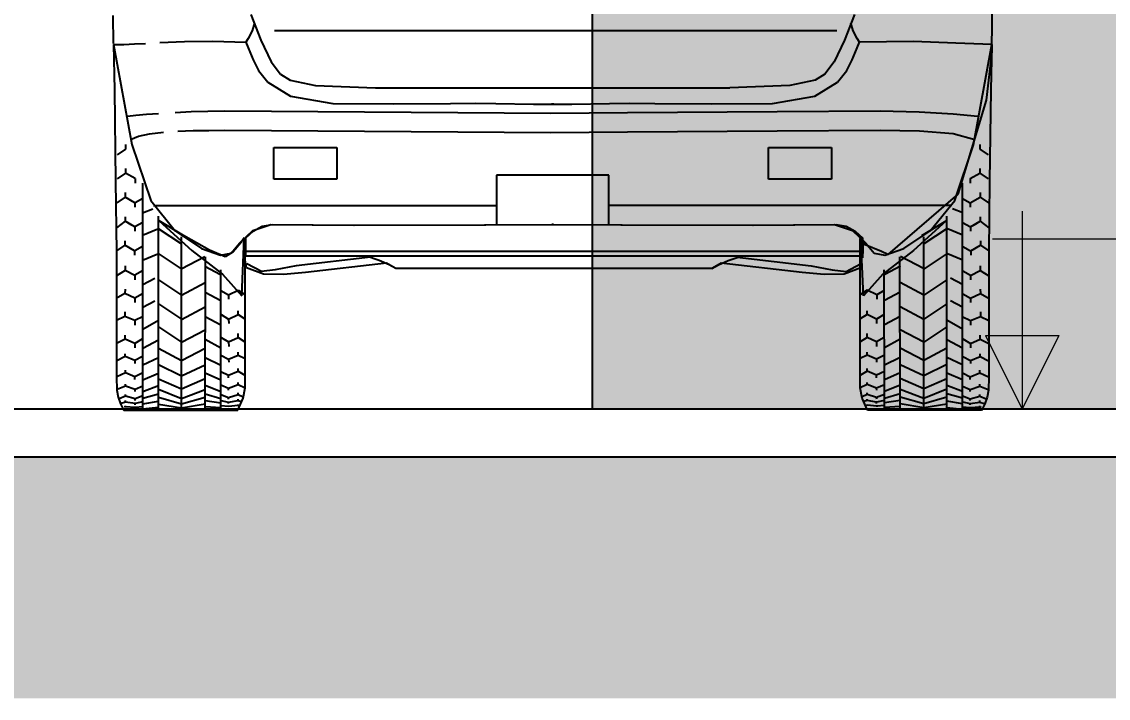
# Model space of a CAD drawing. Header units: millimetres. Extents: x -6300 to 1991, y -4770 to 4545.
# Drawn here: x 1428.61 to 1430.864, y 120.649 to 122.052 of the extents above; entities that cross this region are included whole.
import ezdxf

# ---------------------------------------------------------------- set-up
doc = ezdxf.new("R2010")
doc.units = ezdxf.units.MM
doc.header["$LTSCALE"] = 20
doc.header["$MEASUREMENT"] = 0
doc.layers.get('0').update_dxf_attribs({"linetype": 'CONTINUOUS'})
doc.layers.add('COTA', color=7, linetype='CONTINUOUS')
doc.layers.add('E-Cta-W', color=7, linetype='CONTINUOUS', lineweight=20)
doc.styles.add('F2', font='ARIALN.TTF')

# ---------------------------------------------------------------- blocks, each defined once
blk = doc.blocks.new('Austin Mini arrière')
at = {"color": 8, "linetype": 'Continuous', "flags": 128}
for points in [[(-0.2301, -29.862), (-0.2306, -29.8042)], [(0.0551, -29.8023), (0.0756, -29.8552)], [(1.3074, -29.8023), (1.2869, -29.8552)], [(1.5924, -29.9027), (1.5936, -29.7906)], [(0.0625, -29.8192), (0.0578, -29.8361)], [(1.3047, -29.8361), (1.3, -29.8192)], [(0.0492, -29.8522), (0.0445, -29.8593)], [(0.0578, -29.8361), (0.0492, -29.8522)], [(0.104, -29.8355), (1.271, -29.8355)], [(1.3133, -29.8522), (1.3047, -29.8361)], [(1.318, -29.8593), (1.3133, -29.8522)], [(-0.2298, -29.8646), (-0.2085, -29.864)], [(-0.2298, -29.8646), (-0.1917, -30.0721)], [(-0.2298, -29.8646), (-0.2283, -29.9583)], [(-0.2085, -29.864), (-0.1867, -29.8631)], [(-0.1867, -29.8631), (-0.164, -29.862)], [(-0.1339, -29.8604), (-0.0826, -29.8584)], [(-0.0826, -29.8584), (-0.0238, -29.8577)], [(-0.0238, -29.8577), (0.0445, -29.8593)], [(0.0445, -29.8593), (0.0493, -29.8711)], [(0.0493, -29.8711), (0.0598, -29.896)], [(0.0756, -29.8552), (0.0971, -29.9003)], [(1.2869, -29.8552), (1.2654, -29.9003)], [(1.3026, -29.896), (1.3132, -29.8711)], [(1.3132, -29.8711), (1.318, -29.8593)], [(1.4301, -29.8581), (1.318, -29.8593)], [(1.5181, -29.8615), (1.4301, -29.8581)], [(1.5923, -29.8646), (1.5181, -29.8615)], [(1.5545, -30.0725), (1.5923, -29.8646)], [(1.5923, -29.8646), (1.5908, -29.9583)], [(0.0598, -29.896), (0.0709, -29.9184)], [(1.2916, -29.9184), (1.3026, -29.896)], [(1.5923, -29.8785), (1.5812, -29.98)], [(0.0709, -29.9184), (0.0902, -29.9427)], [(0.0971, -29.9003), (0.1163, -29.9257)], [(1.2654, -29.9003), (1.2462, -29.9257)], [(1.2723, -29.9427), (1.2916, -29.9184)], [(0.0902, -29.9427), (0.1374, -29.9717)], [(0.1163, -29.9257), (0.1362, -29.9383)], [(0.1362, -29.9383), (0.1888, -29.9494)], [(1.2263, -29.9383), (1.1737, -29.9494)], [(1.2251, -29.9717), (1.2723, -29.9427)], [(1.2462, -29.9257), (1.2263, -29.9383)], [(-0.2283, -29.9583), (-0.2256, -30.1475)], [(0.1888, -29.9494), (0.3136, -29.9542)], [(0.3136, -29.9542), (1.0489, -29.9542)], [(1.1737, -29.9494), (1.0489, -29.9542)], [(1.5908, -29.9583), (1.5881, -30.1475)], [(0.1374, -29.9717), (0.2249, -29.9869)], [(0.2249, -29.9869), (0.3515, -29.9876)], [(0.3515, -29.9876), (0.4694, -29.9866)], [(0.4694, -29.9866), (0.5214, -29.9859)], [(0.5214, -29.9859), (0.5635, -29.9867)], [(0.5635, -29.9867), (0.6418, -29.9879)], [(0.6418, -29.9879), (0.6839, -29.988)], [(0.6786, -29.988), (0.7207, -29.9879)], [(0.6839, -29.988), (0.6786, -29.988)], [(0.7207, -29.9879), (0.799, -29.9867)], [(0.799, -29.9867), (0.8411, -29.9859)], [(0.8411, -29.9859), (0.8931, -29.9866)], [(0.8931, -29.9866), (1.011, -29.9876)], [(1.011, -29.9876), (1.1376, -29.9869)], [(1.1376, -29.9869), (1.2251, -29.9717)], [(1.5812, -29.98), (1.5222, -30.1751)], [(-0.1836, -30.011), (-0.1618, -30.0091)], [(-0.1618, -30.0091), (-0.1364, -30.0072)], [(-0.1019, -30.0051), (-0.0688, -30.0036)], [(-0.0688, -30.0036), (-0.0342, -30.0026)], [(-0.0342, -30.0026), (0.0013, -30.0022)], [(0.0013, -30.0022), (0.6775, -30.0065)], [(0.6775, -30.0065), (0.8365, -30.0054)], [(0.8365, -30.0054), (1.1474, -30.0033)], [(1.1474, -30.0033), (1.3612, -30.0022)], [(1.3612, -30.0022), (1.4419, -30.004)], [(1.4419, -30.004), (1.5127, -30.0082)], [(1.5127, -30.0082), (1.5638, -30.0128)], [(-0.2013, -30.0128), (-0.1836, -30.011)], [(-0.195, -30.0613), (-0.1785, -30.0546)], [(-0.1785, -30.0546), (-0.1552, -30.0496)], [(-0.1552, -30.0496), (-0.1264, -30.0462)], [(-0.0963, -30.0442), (-0.0649, -30.043)], [(-0.0649, -30.043), (-0.032, -30.0425)], [(-0.032, -30.0425), (0.0013, -30.0423)], [(0.0013, -30.0423), (0.6775, -30.0466)], [(0.6775, -30.0466), (0.8365, -30.0455)], [(0.8365, -30.0455), (1.1474, -30.0434)], [(1.1474, -30.0434), (1.3612, -30.0423)], [(1.3612, -30.0423), (1.4426, -30.0435)], [(1.4426, -30.0435), (1.5127, -30.0489)], [(1.5127, -30.0489), (1.5575, -30.0613)], [(-0.2051, -30.0718), (-0.2051, -30.0813)], [(-0.1917, -30.0721), (-0.1524, -30.188)], [(0.1026, -30.1436), (0.1026, -30.0782)], [(0.1026, -30.0782), (0.2334, -30.0782)], [(0.2334, -30.0782), (0.2334, -30.1436)], [(1.1291, -30.1436), (1.1291, -30.0782)], [(1.1291, -30.0782), (1.2599, -30.0782)], [(1.2599, -30.0782), (1.2599, -30.1436)], [(1.5158, -30.1876), (1.5545, -30.0725)], [(1.5676, -30.0718), (1.5676, -30.0813)], [(-0.2051, -30.0813), (-0.2224, -30.0929)], [(1.5676, -30.0813), (1.5849, -30.0929)], [(-0.2054, -30.1217), (-0.2055, -30.1312)], [(1.5679, -30.1217), (1.568, -30.1312)], [(-0.2055, -30.1312), (-0.2228, -30.1428)], [(-0.1851, -30.1426), (-0.2055, -30.1312)], [(-0.1851, -30.1426), (-0.1852, -30.152)], [(0.2334, -30.1436), (0.1026, -30.1436)], [(0.7978, -30.1352), (0.5647, -30.1352)], [(0.5647, -30.1352), (0.5647, -30.2384)], [(0.7978, -30.2384), (0.7978, -30.1352)], [(1.2599, -30.1436), (1.1291, -30.1436)], [(1.5476, -30.1426), (1.568, -30.1312)], [(1.5476, -30.1426), (1.5477, -30.152)], [(1.568, -30.1312), (1.5852, -30.1428)], [(-0.2256, -30.1475), (-0.2241, -30.2946)], [(-0.1694, -30.6224), (-0.1693, -30.1519)], [(1.5319, -30.6224), (1.5318, -30.1519)], [(1.5881, -30.1475), (1.5865, -30.2946)], [(-0.2059, -30.181), (-0.2231, -30.1927)], [(-0.2058, -30.1716), (-0.2059, -30.181)], [(-0.1855, -30.1925), (-0.2059, -30.181)], [(-0.1691, -30.1837), (-0.1853, -30.1928)], [(-0.1524, -30.188), (-0.1021, -30.2507)], [(1.5222, -30.1751), (1.3766, -30.3001)], [(1.4646, -30.2507), (1.5158, -30.1876)], [(1.5316, -30.1837), (1.5478, -30.1928)], [(1.548, -30.1925), (1.5684, -30.181)], [(1.5683, -30.1716), (1.5684, -30.181)], [(1.5684, -30.181), (1.5856, -30.1927)], [(-0.1855, -30.1925), (-0.1855, -30.2019)], [(-0.1696, -30.2134), (-0.1488, -30.2052)], [(-0.1472, -30.1985), (0.5647, -30.1985)], [(1.5097, -30.1985), (0.7978, -30.1985)], [(1.5321, -30.2134), (1.5112, -30.2052)], [(1.548, -30.1925), (1.548, -30.2019)], [(-0.2062, -30.2309), (-0.2242, -30.2445)], [(-0.2062, -30.2215), (-0.2062, -30.2309)], [(-0.1934, -30.2381), (-0.2062, -30.2309)], [(-0.1859, -30.2423), (-0.2062, -30.2309)], [(-0.1695, -30.2336), (-0.1857, -30.2427)], [(-0.1369, -30.6217), (-0.1368, -30.2202)], [(-0.0846, -30.2603), (-0.1353, -30.2299)], [(-0.1353, -30.2299), (-0.0676, -30.2914)], [(1.4978, -30.2299), (1.4301, -30.2914)], [(1.4471, -30.2603), (1.4978, -30.2299)], [(1.4994, -30.6217), (1.4993, -30.2202)], [(1.532, -30.2336), (1.5482, -30.2427)], [(1.5484, -30.2423), (1.5687, -30.2309)], [(1.5559, -30.2381), (1.5687, -30.2309)], [(1.5687, -30.2215), (1.5687, -30.2309)], [(1.5687, -30.2309), (1.5867, -30.2445)], [(-0.1859, -30.2423), (-0.1859, -30.2518)], [(-0.1696, -30.2598), (-0.1379, -30.2467)], [(-0.1374, -30.2461), (-0.089, -30.2778)], [(-0.1021, -30.2507), (-0.0477, -30.2876)], [(0.0315, -30.2766), (0.0589, -30.2501)], [(0.0445, -30.2655), (0.06, -30.2516)], [(0.0589, -30.2501), (0.0962, -30.238)], [(0.06, -30.2516), (0.0783, -30.2414)], [(0.0783, -30.2414), (0.0994, -30.238)], [(0.0962, -30.238), (0.2671, -30.239)], [(0.0994, -30.238), (0.2701, -30.239)], [(0.2671, -30.239), (0.5401, -30.2385)], [(0.2701, -30.239), (0.5424, -30.2385)], [(0.5401, -30.2385), (0.6828, -30.238)], [(0.5424, -30.2385), (0.6828, -30.238)], [(0.6828, -30.238), (0.6797, -30.238)], [(0.6797, -30.238), (0.8224, -30.2385)], [(0.6828, -30.238), (0.8255, -30.2385)], [(0.8224, -30.2385), (1.0954, -30.239)], [(0.8255, -30.2385), (1.0986, -30.239)], [(1.0954, -30.239), (1.2663, -30.238)], [(1.0986, -30.239), (1.2694, -30.238)], [(1.2663, -30.238), (1.3035, -30.2501)], [(1.2694, -30.238), (1.2905, -30.2414)], [(1.2905, -30.2414), (1.3088, -30.2516)], [(1.3035, -30.2501), (1.331, -30.2766)], [(1.3088, -30.2516), (1.3243, -30.2655)], [(1.4101, -30.2876), (1.4646, -30.2507)], [(1.4999, -30.2461), (1.4515, -30.2778)], [(1.5321, -30.2598), (1.5004, -30.2467)], [(1.5484, -30.2423), (1.5484, -30.2518)], [(-0.2066, -30.2808), (-0.2239, -30.2924)], [(-0.2066, -30.2713), (-0.2066, -30.2808)], [(-0.1862, -30.2922), (-0.2066, -30.2808)], [(-0.0891, -30.6205), (-0.089, -30.2636)], [(-0.0308, -30.2909), (-0.0846, -30.2603)], [(0.0139, -30.2971), (0.0315, -30.2766)], [(0.0341, -30.2757), (0.0181, -30.2947)], [(0.0414, -30.2655), (0.0341, -30.2757)], [(0.0363, -30.3856), (0.0414, -30.2655)], [(0.0431, -30.5769), (0.0429, -30.2667)], [(0.0445, -30.3035), (0.0445, -30.2655)], [(1.3194, -30.5769), (1.3196, -30.2667)], [(1.3262, -30.3856), (1.3211, -30.2655)], [(1.3257, -30.2734), (1.3241, -30.3067)], [(1.3243, -30.2655), (1.3243, -30.3035)], [(1.3296, -30.2796), (1.3257, -30.2734)], [(1.3634, -30.294), (1.3296, -30.2796)], [(1.331, -30.2766), (1.3486, -30.2971)], [(1.4516, -30.6205), (1.4515, -30.2636)], [(1.5487, -30.2922), (1.5691, -30.2808)], [(1.5691, -30.2713), (1.5691, -30.2808)], [(1.5691, -30.2808), (1.5864, -30.2924)], [(-0.2241, -30.2946), (-0.2236, -30.4979)], [(-0.1862, -30.2922), (-0.1863, -30.3016)], [(-0.1699, -30.2835), (-0.1861, -30.2925)], [(-0.1696, -30.3118), (-0.1379, -30.2986)], [(-0.1374, -30.298), (-0.0896, -30.3297)], [(-0.0897, -30.33), (-0.0404, -30.3039)], [(-0.0676, -30.2914), (-0.0041, -30.341)], [(-0.0477, -30.2876), (-0.0082, -30.301)], [(0.0017, -30.3049), (-0.0308, -30.2909)], [(-0.0082, -30.301), (0.0139, -30.2971)], [(0.0181, -30.2947), (0.0017, -30.3049)], [(0.046, -30.3276), (0.0395, -30.2929)], [(0.0395, -30.2929), (1.3211, -30.2929)], [(1.3243, -30.3035), (0.0445, -30.3035)], [(0.3213, -30.3122), (0.2948, -30.3035)], [(1.0458, -30.3122), (1.0724, -30.3035)], [(1.3211, -30.2929), (1.3211, -30.3276)], [(1.3486, -30.2971), (1.3707, -30.301)], [(1.3766, -30.3001), (1.3634, -30.294)], [(1.4301, -30.2914), (1.3666, -30.341)], [(1.3707, -30.301), (1.4101, -30.2876)], [(1.4522, -30.33), (1.4029, -30.3039)], [(1.4999, -30.298), (1.4521, -30.3297)], [(1.5321, -30.3118), (1.5004, -30.2986)], [(1.5324, -30.2835), (1.5486, -30.2925)], [(1.5487, -30.2922), (1.5488, -30.3016)], [(1.5865, -30.2946), (1.5861, -30.4979)], [(-0.2062, -30.3238), (-0.2062, -30.3332)], [(-0.0404, -30.3239), (-0.0078, -30.3412)], [(-0.0398, -30.6194), (-0.0389, -30.3045)], [(0.0767, -30.3354), (0.0468, -30.3192)], [(0.1493, -30.3233), (0.1057, -30.3316)], [(0.3033, -30.3058), (0.1493, -30.3233)], [(0.3365, -30.3178), (0.1684, -30.337)], [(0.3417, -30.3214), (0.3213, -30.3122)], [(0.3556, -30.3288), (0.3365, -30.3178)], [(0.3556, -30.3288), (0.3417, -30.3214)], [(1.0306, -30.3178), (1.0115, -30.3288)], [(1.0115, -30.3288), (1.0254, -30.3214)], [(1.0254, -30.3214), (1.0458, -30.3122)], [(1.1987, -30.337), (1.0306, -30.3178)], [(1.0638, -30.3058), (1.2178, -30.3233)], [(1.2178, -30.3233), (1.2614, -30.3316)], [(1.2904, -30.3354), (1.3203, -30.3192)], [(1.4029, -30.3239), (1.3703, -30.3412)], [(1.4023, -30.6194), (1.4014, -30.3045)], [(1.5687, -30.3238), (1.5687, -30.3332)], [(-0.2062, -30.3332), (-0.2239, -30.3442)], [(-0.1859, -30.3433), (-0.2062, -30.3332)], [(-0.1697, -30.3338), (-0.1859, -30.3428)], [(-0.1859, -30.3433), (-0.1859, -30.3528)], [(-0.1694, -30.3621), (-0.1446, -30.3489)], [(-0.0072, -30.6187), (-0.007, -30.3316)], [(-0.0041, -30.341), (0.0363, -30.3856)], [(0.0811, -30.3411), (0.046, -30.3276)], [(0.1057, -30.3316), (0.0767, -30.3354)], [(0.1225, -30.3416), (0.0811, -30.3411)], [(0.1684, -30.337), (0.1225, -30.3416)], [(1.0115, -30.3288), (0.3556, -30.3288)], [(1.2446, -30.3416), (1.1987, -30.337)], [(1.286, -30.3411), (1.2446, -30.3416)], [(1.2614, -30.3316), (1.2904, -30.3354)], [(1.3211, -30.3276), (1.286, -30.3411)], [(1.3666, -30.341), (1.3262, -30.3856)], [(1.3697, -30.6187), (1.3695, -30.3316)], [(1.5319, -30.3621), (1.5071, -30.3489)], [(1.5322, -30.3338), (1.5484, -30.3428)], [(1.5484, -30.3433), (1.5687, -30.3332)], [(1.5484, -30.3433), (1.5484, -30.3528)], [(1.5687, -30.3332), (1.5863, -30.3442)], [(-0.137, -30.3523), (-0.0892, -30.384)], [(-0.0892, -30.3843), (-0.0399, -30.3582)], [(1.4517, -30.3843), (1.4024, -30.3582)], [(1.4995, -30.3523), (1.4517, -30.384)], [(-0.2063, -30.3811), (-0.2243, -30.3912)], [(-0.2062, -30.3717), (-0.2063, -30.3811)], [(-0.1859, -30.3903), (-0.2063, -30.3811)], [(-0.1859, -30.3903), (-0.186, -30.3998)], [(-0.1697, -30.3813), (-0.1859, -30.3903)], [(-0.0399, -30.3781), (-0.0073, -30.3955)], [(-0.007, -30.3743), (0.0087, -30.3835)], [(0.0087, -30.3835), (0.0287, -30.3742)], [(0.0087, -30.3835), (0.0088, -30.3929)], [(0.0287, -30.3742), (0.0426, -30.3831)], [(1.3338, -30.3742), (1.3199, -30.3831)], [(1.3538, -30.3835), (1.3338, -30.3742)], [(1.3538, -30.3835), (1.3537, -30.3929)], [(1.3695, -30.3743), (1.3538, -30.3835)], [(1.4024, -30.3781), (1.3698, -30.3955)], [(1.5322, -30.3813), (1.5484, -30.3903)], [(1.5484, -30.3903), (1.5688, -30.3811)], [(1.5484, -30.3903), (1.5485, -30.3998)], [(1.5687, -30.3717), (1.5688, -30.3811)], [(1.5688, -30.3811), (1.5868, -30.3912)], [(-0.1694, -30.4095), (-0.1446, -30.3964)], [(-0.1368, -30.4026), (-0.089, -30.4343)], [(-0.0891, -30.4346), (-0.0398, -30.4085)], [(0.0288, -30.4245), (0.0287, -30.4165)], [(1.3337, -30.4245), (1.3338, -30.4165)], [(1.4516, -30.4346), (1.4023, -30.4085)], [(1.4993, -30.4026), (1.4515, -30.4343)], [(1.5319, -30.4095), (1.5071, -30.3964)], [(-0.2067, -30.4283), (-0.224, -30.4371)], [(-0.2067, -30.4188), (-0.2067, -30.4283)], [(-0.1856, -30.4371), (-0.2067, -30.4283)], [(-0.1856, -30.4371), (-0.1857, -30.4466)], [(-0.1687, -30.4284), (-0.1856, -30.4371)], [(-0.1693, -30.4547), (-0.1368, -30.4359)], [(-0.0398, -30.4285), (-0.0072, -30.4458)], [(-0.0069, -30.4246), (0.0089, -30.4338)], [(0.0089, -30.4338), (0.0288, -30.4245)], [(0.0089, -30.4338), (0.009, -30.4432)], [(0.0288, -30.4245), (0.0428, -30.4334)], [(1.3337, -30.4245), (1.3197, -30.4334)], [(1.3536, -30.4338), (1.3337, -30.4245)], [(1.3536, -30.4338), (1.3535, -30.4432)], [(1.3694, -30.4246), (1.3536, -30.4338)], [(1.4023, -30.4285), (1.3697, -30.4458)], [(1.5318, -30.4547), (1.4993, -30.4359)], [(1.5312, -30.4284), (1.5481, -30.4371)], [(1.5481, -30.4371), (1.5692, -30.4283)], [(1.5481, -30.4371), (1.5482, -30.4466)], [(1.5691, -30.4188), (1.5692, -30.4283)], [(1.5692, -30.4283), (1.5865, -30.4371)], [(-0.1368, -30.45), (-0.089, -30.4818)], [(-0.0891, -30.482), (-0.0398, -30.456)], [(1.4516, -30.482), (1.4023, -30.456)], [(1.4993, -30.45), (1.4515, -30.4818)], [(-0.2058, -30.4753), (-0.2226, -30.484)], [(-0.2058, -30.4753), (-0.2057, -30.4674)], [(-0.1858, -30.4843), (-0.2058, -30.4753)], [(-0.1858, -30.4843), (-0.1859, -30.4937)], [(-0.1701, -30.4749), (-0.1858, -30.4843)], [(-0.1694, -30.4941), (-0.1368, -30.4769)], [(-0.0398, -30.4759), (-0.0072, -30.4933)], [(-0.0069, -30.4721), (0.0089, -30.4813)], [(0.0089, -30.4813), (0.0288, -30.472)], [(0.0089, -30.4813), (0.009, -30.4907)], [(0.0288, -30.472), (0.0287, -30.464)], [(0.0288, -30.472), (0.0428, -30.4808)], [(1.3337, -30.472), (1.3197, -30.4808)], [(1.3337, -30.472), (1.3338, -30.464)], [(1.3536, -30.4813), (1.3337, -30.472)], [(1.3536, -30.4813), (1.3535, -30.4907)], [(1.3694, -30.4721), (1.3536, -30.4813)], [(1.4023, -30.4759), (1.3697, -30.4933)], [(1.5319, -30.4941), (1.4993, -30.4769)], [(1.5326, -30.4749), (1.5483, -30.4843)], [(1.5483, -30.4843), (1.5683, -30.4753)], [(1.5483, -30.4843), (1.5484, -30.4937)], [(1.5683, -30.4753), (1.5682, -30.4674)], [(1.5683, -30.4753), (1.5851, -30.484)], [(-0.2236, -30.4979), (-0.224, -30.5258)], [(-0.2056, -30.5119), (-0.2057, -30.5063)], [(-0.1368, -30.4946), (-0.0891, -30.5201)], [(-0.0891, -30.5201), (-0.0398, -30.494)], [(0.0288, -30.5085), (0.0288, -30.5029)], [(1.3337, -30.5085), (1.3337, -30.5029)], [(1.4516, -30.5201), (1.4023, -30.494)], [(1.4993, -30.4946), (1.4516, -30.5201)], [(1.5681, -30.5119), (1.5682, -30.5063)], [(1.5861, -30.4979), (1.5865, -30.5258)], [(-0.224, -30.5258), (-0.2242, -30.5538)], [(-0.2056, -30.5119), (-0.2229, -30.5204)], [(-0.1857, -30.5198), (-0.2056, -30.5119)], [(-0.1696, -30.5116), (-0.1857, -30.5198)], [(-0.1857, -30.5198), (-0.1857, -30.526)], [(-0.1694, -30.5288), (-0.1368, -30.5139)], [(-0.1368, -30.5283), (-0.0891, -30.5516)], [(-0.0891, -30.5516), (-0.0398, -30.5291)], [(-0.0398, -30.5135), (-0.0072, -30.5294)], [(-0.0072, -30.5088), (0.0089, -30.5168)], [(0.0089, -30.5168), (0.0288, -30.5085)], [(0.0089, -30.5168), (0.009, -30.523)], [(0.0288, -30.5085), (0.0432, -30.5154)], [(1.3337, -30.5085), (1.3193, -30.5154)], [(1.3536, -30.5168), (1.3337, -30.5085)], [(1.3536, -30.5168), (1.3535, -30.523)], [(1.3697, -30.5088), (1.3536, -30.5168)], [(1.4023, -30.5135), (1.3697, -30.5294)], [(1.4516, -30.5516), (1.4023, -30.5291)], [(1.4993, -30.5283), (1.4516, -30.5516)], [(1.5319, -30.5288), (1.4993, -30.5139)], [(1.5321, -30.5116), (1.5482, -30.5198)], [(1.5482, -30.5198), (1.5681, -30.5119)], [(1.5482, -30.5198), (1.5482, -30.526)], [(1.5681, -30.5119), (1.5854, -30.5204)], [(1.5865, -30.5258), (1.5867, -30.5538)], [(-0.2055, -30.5457), (-0.2233, -30.5535)], [(-0.2055, -30.5457), (-0.2055, -30.5401)], [(-0.1855, -30.5535), (-0.2055, -30.5457)], [(-0.1695, -30.5455), (-0.1855, -30.5535)], [(-0.1694, -30.5603), (-0.1368, -30.5463)], [(-0.0398, -30.5455), (-0.0072, -30.5597)], [(-0.0072, -30.5427), (0.0089, -30.5505)], [(0.0089, -30.5505), (0.0288, -30.5423)], [(0.0089, -30.5561), (0.0089, -30.5505)], [(0.0288, -30.5423), (0.0288, -30.5367)], [(0.0288, -30.5423), (0.0427, -30.55)], [(1.3337, -30.5423), (1.3198, -30.55)], [(1.3337, -30.5423), (1.3337, -30.5367)], [(1.3536, -30.5505), (1.3337, -30.5423)], [(1.3697, -30.5427), (1.3536, -30.5505)], [(1.3536, -30.5561), (1.3536, -30.5505)], [(1.4023, -30.5455), (1.3697, -30.5597)], [(1.5319, -30.5603), (1.4993, -30.5463)], [(1.532, -30.5455), (1.548, -30.5535)], [(1.548, -30.5535), (1.568, -30.5457)], [(1.568, -30.5457), (1.568, -30.5401)], [(1.568, -30.5457), (1.5858, -30.5535)], [(-0.2242, -30.5538), (-0.223, -30.5816)], [(-0.2054, -30.5732), (-0.2223, -30.5802)], [(-0.2054, -30.5732), (-0.2054, -30.5689)], [(-0.1854, -30.58), (-0.2054, -30.5732)], [(-0.1855, -30.5591), (-0.1855, -30.5535)], [(-0.1695, -30.5728), (-0.1854, -30.58)], [(-0.1694, -30.5839), (-0.1368, -30.5714)], [(-0.1368, -30.5579), (-0.0891, -30.5786)], [(-0.0891, -30.5786), (-0.0398, -30.5574)], [(-0.0398, -30.5709), (-0.0072, -30.584)], [(-0.0071, -30.5701), (0.0089, -30.577)], [(0.0089, -30.577), (0.0288, -30.5698)], [(0.0288, -30.5698), (0.0288, -30.5655)], [(0.0288, -30.5698), (0.0431, -30.5765)], [(1.3337, -30.5698), (1.3194, -30.5765)], [(1.3337, -30.5698), (1.3337, -30.5655)], [(1.3536, -30.577), (1.3337, -30.5698)], [(1.3696, -30.5701), (1.3536, -30.577)], [(1.4023, -30.5709), (1.3697, -30.584)], [(1.4516, -30.5786), (1.4023, -30.5574)], [(1.4993, -30.5579), (1.4516, -30.5786)], [(1.5319, -30.5839), (1.4993, -30.5714)], [(1.532, -30.5728), (1.5479, -30.58)], [(1.5479, -30.58), (1.5678, -30.5732)], [(1.548, -30.5591), (1.548, -30.5535)], [(1.5678, -30.5732), (1.5679, -30.5689)], [(1.5678, -30.5732), (1.5848, -30.5802)], [(1.5867, -30.5538), (1.5855, -30.5816)], [(-0.223, -30.5816), (-0.2203, -30.596)], [(-0.2203, -30.596), (-0.2153, -30.6099)], [(-0.2052, -30.5937), (-0.2182, -30.5996)], [(-0.2052, -30.5937), (-0.2052, -30.5902)], [(-0.1853, -30.5994), (-0.2052, -30.5937)], [(-0.1854, -30.5843), (-0.1854, -30.58)], [(-0.1692, -30.5933), (-0.1853, -30.5994)], [(-0.1694, -30.5979), (-0.1368, -30.5889)], [(-0.1368, -30.5796), (-0.0891, -30.5988)], [(-0.1368, -30.5956), (-0.0891, -30.6099)], [(-0.0891, -30.5988), (-0.0398, -30.5799)], [(-0.0891, -30.6099), (-0.0398, -30.5961)], [(-0.0398, -30.5889), (-0.0072, -30.5986)], [(-0.0072, -30.5906), (0.0089, -30.5964)], [(0.0088, -30.5813), (0.0089, -30.577)], [(0.0088, -30.5999), (0.0089, -30.5964)], [(0.0089, -30.5964), (0.0287, -30.5904)], [(0.0287, -30.5904), (0.0287, -30.5869)], [(0.0287, -30.5904), (0.0393, -30.5949)], [(0.0388, -30.5978), (0.0431, -30.5769)], [(1.3237, -30.5978), (1.3194, -30.5769)], [(1.3338, -30.5904), (1.3232, -30.5949)], [(1.3338, -30.5904), (1.3338, -30.5869)], [(1.3536, -30.5964), (1.3338, -30.5904)], [(1.3537, -30.5813), (1.3536, -30.577)], [(1.3697, -30.5906), (1.3536, -30.5964)], [(1.3537, -30.5999), (1.3536, -30.5964)], [(1.4023, -30.5889), (1.3697, -30.5986)], [(1.4516, -30.5988), (1.4023, -30.5799)], [(1.4516, -30.6099), (1.4023, -30.5961)], [(1.4993, -30.5796), (1.4516, -30.5988)], [(1.4993, -30.5956), (1.4516, -30.6099)], [(1.5319, -30.5979), (1.4993, -30.5889)], [(1.5317, -30.5933), (1.5478, -30.5994)], [(1.5478, -30.5994), (1.5677, -30.5937)], [(1.5479, -30.5843), (1.5479, -30.58)], [(1.5677, -30.5937), (1.5677, -30.5902)], [(1.5677, -30.5937), (1.5807, -30.5996)], [(1.5828, -30.596), (1.5778, -30.6099)], [(1.5855, -30.5816), (1.5828, -30.596)], [(-0.2153, -30.6099), (-0.2085, -30.6233)], [(-0.2051, -30.6061), (-0.2143, -30.609)], [(-0.2052, -30.6161), (-0.2079, -30.6168)], [(-0.2052, -30.6161), (-0.2052, -30.6141)], [(-0.1851, -30.6173), (-0.2052, -30.6161)], [(-0.2051, -30.6061), (-0.2051, -30.6031)], [(-0.1854, -30.6091), (-0.2051, -30.6061)], [(-0.1693, -30.6058), (-0.1854, -30.6091)], [(-0.1853, -30.6121), (-0.1854, -30.6091)], [(-0.1853, -30.6029), (-0.1853, -30.5994)], [(-0.1851, -30.6173), (-0.1852, -30.6192)], [(-0.1693, -30.6157), (-0.1851, -30.6173)], [(-0.1694, -30.6101), (-0.1368, -30.6044)], [(-0.1369, -30.6173), (-0.1694, -30.621)], [(-0.1369, -30.6107), (-0.0891, -30.6182)], [(-0.0891, -30.6182), (-0.0398, -30.6097)], [(-0.0398, -30.6028), (-0.0072, -30.6079)], [(-0.0398, -30.6154), (-0.0072, -30.6175)], [(-0.0071, -30.6031), (0.0089, -30.6061)], [(-0.0071, -30.6129), (0.0088, -30.6143)], [(0.0088, -30.6143), (0.0288, -30.6127)], [(0.0088, -30.6143), (0.0088, -30.6162)], [(0.0089, -30.6061), (0.0286, -30.6028)], [(0.0089, -30.6091), (0.0089, -30.6061)], [(0.0282, -30.6232), (0.0388, -30.5978)], [(0.0286, -30.6028), (0.0286, -30.5998)], [(0.0286, -30.6028), (0.0356, -30.6048)], [(0.0288, -30.6127), (0.0289, -30.6108)], [(0.0288, -30.6127), (0.0315, -30.6135)], [(1.3343, -30.6232), (1.3237, -30.5978)], [(1.3339, -30.6028), (1.3269, -30.6048)], [(1.3337, -30.6127), (1.331, -30.6135)], [(1.3337, -30.6127), (1.3336, -30.6108)], [(1.3537, -30.6143), (1.3337, -30.6127)], [(1.3339, -30.6028), (1.3339, -30.5998)], [(1.3536, -30.6061), (1.3339, -30.6028)], [(1.3696, -30.6031), (1.3536, -30.6061)], [(1.3536, -30.6091), (1.3536, -30.6061)], [(1.3696, -30.6129), (1.3537, -30.6143)], [(1.3537, -30.6143), (1.3537, -30.6162)], [(1.4023, -30.6028), (1.3697, -30.6079)], [(1.4023, -30.6154), (1.3697, -30.6175)], [(1.4516, -30.6182), (1.4023, -30.6097)], [(1.4994, -30.6107), (1.4516, -30.6182)], [(1.5319, -30.6101), (1.4993, -30.6044)], [(1.4994, -30.6173), (1.5319, -30.621)], [(1.5318, -30.6058), (1.5479, -30.6091)], [(1.5318, -30.6157), (1.5476, -30.6173)], [(1.5476, -30.6173), (1.5677, -30.6161)], [(1.5476, -30.6173), (1.5477, -30.6192)], [(1.5478, -30.6029), (1.5478, -30.5994)], [(1.5478, -30.6121), (1.5479, -30.6091)], [(1.5479, -30.6091), (1.5675, -30.6061)], [(1.5675, -30.6061), (1.5676, -30.6031)], [(1.5675, -30.6061), (1.5768, -30.609)], [(1.5677, -30.6161), (1.5677, -30.6141)], [(1.5677, -30.6161), (1.5704, -30.6168)], [(1.5778, -30.6099), (1.571, -30.6233)], [(-0.2086, -30.6232), (0.0282, -30.6232)], [(1.5711, -30.6232), (1.3343, -30.6232)]]:
    blk.add_lwpolyline(points, dxfattribs=at)
blk = doc.blocks.new('Ind-Nivel-CT2')
at = {"color": 4}
for p, q in [((0, 0.5868), (0, 0)), ((-0.0885, 0.5046), (1.16, 0.5046)), ((-0.1089, 0.2177), (0, 0)), ((-0.1089, 0.2177), (0.1089, 0.2177)), ((0, 0), (0.1089, 0.2177))]:
    blk.add_line(p, q, dxfattribs=at)
blk.add_solid([(-0.1089, 0.2177), (0, 0.2177), (0, 0)], dxfattribs=at)
at = {"color": 4, "style": 'F2'}
blk.add_attdef('NIVEL1', (0.1617, 0.6014), '', height=0.2, dxfattribs=at)

msp = doc.modelspace()

# ---------------------------------------------------------------- hatches: boundary and pattern name
h = msp.add_hatch()
h.set_pattern_fill('DOTS,_O', color=8)
h.set_pattern_definition([(0, (0, 0), (0.03125, 0.0625), [0, -0.0625])])
h.paths.add_polyline_path([(1434.2436, 124.2486), (1434.0436, 124.2486), (1434.0436, 121.2486), (1434.2436, 121.2486)])
h.paths.add_polyline_path([(1434.2436, 125.0486), (1434.2436, 126.5486), (1429.7936, 126.5486), (1429.7936, 125.0486)])
h.paths.add_polyline_path([(1433.7436, 124.2486), (1429.7936, 124.2486), (1429.7936, 121.2486), (1433.7436, 121.2486)])
h.paths.add_polyline_path([(1432.8686, 123.8486), (1432.8686, 122.1486), (1431.1686, 122.1486), (1431.1686, 123.8486)], flags=16)
h.paths.add_polyline_path([(1432.7686, 123.7486), (1432.7686, 122.2486), (1431.2686, 122.2486), (1431.2686, 123.7486)], flags=0)
h.paths.add_polyline_path([(1432.7386, 123.7186), (1432.7386, 122.2786), (1431.2986, 122.2786), (1431.2986, 123.7186)], flags=0)
at = {"layer": 'COTA', "linetype": 'Continuous'}
h = msp.add_hatch(dxfattribs=at)
h.set_pattern_fill('ANSI38', color=8, scale=0.4, style=0)
h.set_pattern_definition([(45, (21.073543, 46.465174), (-0.035355339, 0.035355339), []), (135, (21.073543, 46.465174), (-0.1060660172, 0.035355339), [0.125, -0.075])])
h.paths.add_polyline_path([(1442.0026, 121.1486), (1418.7895, 121.1486), (1418.7814, 120.6486), (1442.0026, 120.6486)])

# ---------------------------------------------------------------- linework, layer by layer
at = {"layer": 'COTA', "color": 2, "linetype": 'Continuous'}
msp.add_line((1429.7936, 124.2486, -0.017), (1429.7936, 121.2486, -0.017), dxfattribs=at)
at = {"layer": 'COTA', "color": 5, "linetype": 'Continuous'}
msp.add_line((1436.347, 121.2486, -0.017), (1428.2943, 121.2486, -0.017), dxfattribs=at)
at = {"layer": 'COTA', "color": 1, "linetype": 'Continuous'}
msp.add_line((1442.0026, 121.1486, -0.017), (1418.7895, 121.1486, -0.017), dxfattribs=at)

# ---------------------------------------------------------------- block references
msp.add_blockref('Austin Mini arrière', (1429.0301, 151.8692, -0.017))
at = {"layer": 'E-Cta-W'}
ref = msp.add_blockref('Ind-Nivel-CT2', (1430.6859, 121.2486, -0.017), dxfattribs=dict(at, xscale=0.7, yscale=0.7, zscale=0.7))
ref.add_attrib('NIVEL1', '-0,02', (1430.9258, 121.6578, -0.017), dxfattribs={"layer": '0', "height": 0.14, "style": 'F2'})

doc.saveas('drawing.dxf')
